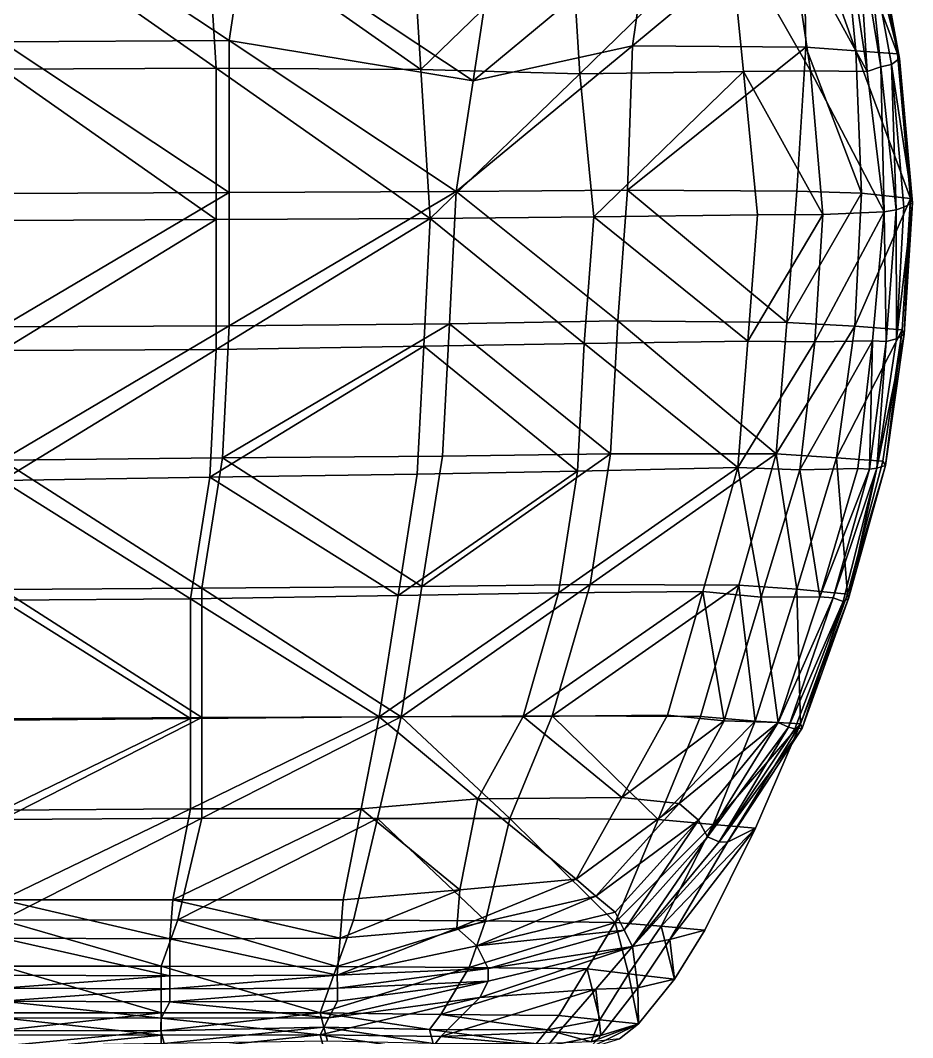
# Model space of a CAD drawing. Extents: x -114 to 115, y -117 to 399.
# Drawn here: x 2.4 to 113.9, y 146.7 to 273.8 of the extents above; entities that cross this region are included whole.
import ezdxf

# ---------------------------------------------------------------- set-up
doc = ezdxf.new("R2010")
doc.units = 0

msp = doc.modelspace()

# ---------------------------------------------------------------- linework, layer by layer
for points in [[(0.098947, 271.085205, -141.737045), (0.083521, 290.0448, -145.069214), (28.478542, 271.241211, -141.587097)], [(28.478542, 271.241211, -141.587097), (0.083521, 290.0448, -145.069214), (30.567219, 285.07785, -144.006714)], [(78.883461, 270.566315, -140.867294), (80.869148, 284.433624, -143.49144), (100.236557, 288.372314, -146.375427)], [(100.546265, 270.422729, -143.470825), (78.883461, 270.566315, -140.867294), (100.236557, 288.372314, -146.375427)], [(106.772797, 269.95575, -145.069016), (100.546265, 270.422729, -143.470825), (100.236557, 288.372314, -146.375427)], [(106.772797, 269.95575, -145.069016), (100.236557, 288.372314, -146.375427), (105.060013, 288.09491, -149.00885)], [(112.002457, 269.589294, -149.040131), (105.060013, 288.09491, -149.00885), (108.732986, 287.32135, -152.577698)], [(112.002457, 269.589294, -149.040131), (106.772797, 269.95575, -145.069016), (105.060013, 288.09491, -149.00885)], [(112.002457, 269.589294, -149.040131), (108.732986, 287.32135, -152.577698), (108.943733, 286.819733, -155.701828)], [(0.114373, 267.664398, -160.774506), (26.84864, 267.783173, -160.83342), (0.114374, 286.560059, -164.106323)], [(26.84864, 267.783173, -160.83342), (25.693054, 286.410309, -164.117172), (0.114374, 286.560059, -164.106323)], [(52.42709, 267.645782, -160.773865), (51.271523, 286.273254, -164.055786), (25.693054, 286.410309, -164.117172)], [(52.42709, 267.645782, -160.773865), (25.693054, 286.410309, -164.117172), (26.84864, 267.783173, -160.83342)], [(52.42709, 267.645782, -160.773865), (71.128624, 285.732758, -163.968552), (51.271523, 286.273254, -164.055786)], [(109.892746, 267.942413, -157.918198), (107.978409, 286.040161, -158.791992), (107.032051, 285.537079, -160.620514)], [(112.225891, 269.014587, -152.342361), (108.943733, 286.819733, -155.701828), (107.978409, 286.040161, -158.791992)], [(111.235832, 268.271301, -156.006668), (112.225891, 269.014587, -152.342361), (107.978409, 286.040161, -158.791992)], [(109.892746, 267.942413, -157.918198), (111.235832, 268.271301, -156.006668), (107.978409, 286.040161, -158.791992)], [(112.225891, 269.014587, -152.342361), (112.002457, 269.589294, -149.040131), (108.943733, 286.819733, -155.701828)], [(58.957077, 266.208313, -140.908264), (28.478542, 271.241211, -141.587097), (30.567219, 285.07785, -144.006714)], [(58.957077, 266.208313, -140.908264), (30.567219, 285.07785, -144.006714), (61.046959, 280.050049, -143.311035)], [(72.28727, 267.095734, -160.724274), (71.128624, 285.732758, -163.968552), (52.42709, 267.645782, -160.773865)], [(72.28727, 267.095734, -160.724274), (90.971741, 285.268921, -163.417297), (71.128624, 285.732758, -163.968552)], [(72.28727, 267.095734, -160.724274), (92.74102, 267.363251, -160.309021), (90.971741, 285.268921, -163.417297)], [(101.110405, 267.475922, -160.588882), (98.498734, 285.092621, -163.476791), (90.971741, 285.268921, -163.417297)], [(92.74102, 267.363251, -160.309021), (101.110405, 267.475922, -160.588882), (90.971741, 285.268921, -163.417297)], [(108.190193, 267.372009, -159.300034), (105.580833, 284.996033, -161.984985), (98.498734, 285.092621, -163.476791)], [(108.190193, 267.372009, -159.300034), (98.498734, 285.092621, -163.476791), (101.110405, 267.475922, -160.588882)], [(108.190193, 267.372009, -159.300034), (107.032051, 285.537079, -160.620514), (105.580833, 284.996033, -161.984985)], [(108.190193, 267.372009, -159.300034), (109.892746, 267.942413, -157.918198), (107.032051, 285.537079, -160.620514)], [(58.957077, 266.208313, -140.908264), (61.046959, 280.050049, -143.311035), (80.869148, 284.433624, -143.49144)], [(58.957077, 266.208313, -140.908264), (80.869148, 284.433624, -143.49144), (78.883461, 270.566315, -140.867294)], [(28.493315, 252.279022, -138.26416), (0.098947, 271.085205, -141.737045), (28.478542, 271.241211, -141.587097)], [(0.114372, 252.126465, -138.400085), (0.098947, 271.085205, -141.737045), (28.493315, 252.279022, -138.26416)], [(28.493315, 252.279022, -138.26416), (28.478542, 271.241211, -141.587097), (56.868629, 252.376923, -138.444214)], [(56.868629, 252.376923, -138.444214), (28.478542, 271.241211, -141.587097), (58.957077, 266.208313, -140.908264)], [(56.868629, 252.376923, -138.444214), (58.957077, 266.208313, -140.908264), (78.883461, 270.566315, -140.867294)], [(56.868629, 252.376923, -138.444214), (78.883461, 270.566315, -140.867294), (78.278236, 252.558945, -138.416641)], [(78.278236, 252.558945, -138.416641), (78.883461, 270.566315, -140.867294), (100.546265, 270.422729, -143.470825)], [(99.434319, 252.411774, -140.443359), (78.278236, 252.558945, -138.416641), (100.546265, 270.422729, -143.470825)], [(107.494087, 252.186584, -142.100281), (99.434319, 252.411774, -140.443359), (100.546265, 270.422729, -143.470825)], [(107.494087, 252.186584, -142.100281), (100.546265, 270.422729, -143.470825), (106.772797, 269.95575, -145.069016)], [(113.622887, 251.514542, -146.263977), (107.494087, 252.186584, -142.100281), (106.772797, 269.95575, -145.069016)], [(113.622887, 251.514542, -146.263977), (106.772797, 269.95575, -145.069016), (112.002457, 269.589294, -149.040131)], [(113.622887, 251.514542, -146.263977), (112.002457, 269.589294, -149.040131), (112.225891, 269.014587, -152.342361)], [(111.826942, 250.088638, -154.371872), (111.235832, 268.271301, -156.006668), (109.892746, 267.942413, -157.918198)], [(113.889511, 250.977661, -149.351776), (112.225891, 269.014587, -152.342361), (111.235832, 268.271301, -156.006668)], [(112.801384, 250.413193, -152.51001), (113.889511, 250.977661, -149.351776), (111.235832, 268.271301, -156.006668)], [(111.826942, 250.088638, -154.371872), (112.801384, 250.413193, -152.51001), (111.235832, 268.271301, -156.006668)], [(113.889511, 250.977661, -149.351776), (113.622887, 251.514542, -146.263977), (112.225891, 269.014587, -152.342361)], [(0.114372, 248.768738, -157.442688), (26.848604, 248.887436, -157.501816), (0.114373, 267.664398, -160.774506)], [(26.848604, 248.887436, -157.501816), (26.84864, 267.783173, -160.83342), (0.114373, 267.664398, -160.774506)], [(26.848604, 248.887436, -157.501816), (53.582626, 249.019196, -157.486877), (26.84864, 267.783173, -160.83342)], [(53.582626, 249.019196, -157.486877), (52.42709, 267.645782, -160.773865), (26.84864, 267.783173, -160.83342)], [(53.582626, 249.019196, -157.486877), (72.28727, 267.095734, -160.724274), (52.42709, 267.645782, -160.773865)], [(53.582626, 249.019196, -157.486877), (74.049904, 249.208481, -157.512161), (72.28727, 267.095734, -160.724274)], [(74.049904, 249.208481, -157.512161), (92.74102, 267.363251, -160.309021), (72.28727, 267.095734, -160.724274)], [(74.049904, 249.208481, -157.512161), (94.505318, 249.473755, -157.105652), (92.74102, 267.363251, -160.309021)], [(102.671921, 249.508102, -157.30722), (101.110405, 267.475922, -160.588882), (92.74102, 267.363251, -160.309021)], [(94.505318, 249.473755, -157.105652), (102.671921, 249.508102, -157.30722), (92.74102, 267.363251, -160.309021)], [(110.336891, 249.835678, -155.785278), (108.190193, 267.372009, -159.300034), (101.110405, 267.475922, -160.588882)], [(102.671921, 249.508102, -157.30722), (110.336891, 249.835678, -155.785278), (101.110405, 267.475922, -160.588882)], [(110.336891, 249.835678, -155.785278), (109.892746, 267.942413, -157.918198), (108.190193, 267.372009, -159.300034)], [(110.336891, 249.835678, -155.785278), (111.826942, 250.088638, -154.371872), (109.892746, 267.942413, -157.918198)], [(0.114371, 235.468063, -135.463699), (0.114372, 252.126465, -138.400085), (28.493315, 252.279022, -138.26416)], [(0.114371, 235.468063, -135.463699), (28.493315, 252.279022, -138.26416), (28.493704, 235.617813, -135.340073)], [(28.493704, 235.617813, -135.340073), (28.493315, 252.279022, -138.26416), (56.868629, 252.376923, -138.444214)], [(28.493704, 235.617813, -135.340073), (56.868629, 252.376923, -138.444214), (56.008644, 235.843307, -135.532288)], [(56.008644, 235.843307, -135.532288), (56.868629, 252.376923, -138.444214), (77.047501, 236.204758, -135.370911)], [(77.047501, 236.204758, -135.370911), (56.868629, 252.376923, -138.444214), (78.278236, 252.558945, -138.416641)], [(98.170143, 236.019409, -137.442978), (77.047501, 236.204758, -135.370911), (78.278236, 252.558945, -138.416641)], [(98.170143, 236.019409, -137.442978), (78.278236, 252.558945, -138.416641), (99.434319, 252.411774, -140.443359)], [(98.170143, 236.019409, -137.442978), (99.434319, 252.411774, -140.443359), (107.494087, 252.186584, -142.100281)], [(106.649315, 235.542358, -139.228333), (98.170143, 236.019409, -137.442978), (107.494087, 252.186584, -142.100281)], [(106.649315, 235.542358, -139.228333), (107.494087, 252.186584, -142.100281), (113.622887, 251.514542, -146.263977)], [(112.57634, 235.107727, -142.991684), (106.649315, 235.542358, -139.228333), (113.622887, 251.514542, -146.263977)], [(111.883965, 233.993866, -149.931992), (113.889511, 250.977661, -149.351776), (112.801384, 250.413193, -152.51001)], [(111.883965, 233.993866, -149.931992), (112.837418, 234.552765, -146.29805), (113.889511, 250.977661, -149.351776)], [(112.837418, 234.552765, -146.29805), (112.57634, 235.107727, -142.991684), (113.622887, 251.514542, -146.263977)], [(112.837418, 234.552765, -146.29805), (113.622887, 251.514542, -146.263977), (113.889511, 250.977661, -149.351776)], [(72.827713, 233.403305, -154.76358), (74.049904, 249.208481, -157.512161), (53.582626, 249.019196, -157.486877)], [(72.827713, 233.403305, -154.76358), (93.28241, 233.667709, -154.359009), (74.049904, 249.208481, -157.512161)], [(93.28241, 233.667709, -154.359009), (94.505318, 249.473755, -157.105652), (74.049904, 249.208481, -157.512161)], [(93.28241, 233.667709, -154.359009), (102.671921, 249.508102, -157.30722), (94.505318, 249.473755, -157.105652)], [(101.64566, 233.59639, -154.61702), (102.671921, 249.508102, -157.30722), (93.28241, 233.667709, -154.359009)], [(101.64566, 233.59639, -154.61702), (110.336891, 249.835678, -155.785278), (102.671921, 249.508102, -157.30722)], [(101.64566, 233.59639, -154.61702), (108.89119, 233.71344, -153.324707), (110.336891, 249.835678, -155.785278)], [(110.570122, 233.644775, -151.836411), (110.336891, 249.835678, -155.785278), (108.89119, 233.71344, -153.324707)], [(110.570122, 233.644775, -151.836411), (111.826942, 250.088638, -154.371872), (110.336891, 249.835678, -155.785278)], [(110.570122, 233.644775, -151.836411), (111.883965, 233.993866, -149.931992), (111.826942, 250.088638, -154.371872)], [(111.883965, 233.993866, -149.931992), (112.801384, 250.413193, -152.51001), (111.826942, 250.088638, -154.371872)], [(0.114372, 232.527954, -154.57901), (26.848604, 248.887436, -157.501816), (0.114372, 248.768738, -157.442688)], [(0.114372, 232.527954, -154.57901), (26.848635, 232.646576, -154.638321), (26.848604, 248.887436, -157.501816)], [(26.848635, 232.646576, -154.638321), (53.582626, 249.019196, -157.486877), (26.848604, 248.887436, -157.501816)], [(26.848635, 232.646576, -154.638321), (52.787697, 233.046585, -154.67305), (53.582626, 249.019196, -157.486877)], [(52.787697, 233.046585, -154.67305), (72.827713, 233.403305, -154.76358), (53.582626, 249.019196, -157.486877)], [(0.11437, 218.809967, -132.525513), (28.493704, 235.617813, -135.340073), (27.633495, 219.088104, -132.410202)], [(0.11437, 218.809967, -132.525513), (0.114371, 235.468063, -135.463699), (28.493704, 235.617813, -135.340073)], [(27.633495, 219.088104, -132.410202), (56.008644, 235.843307, -135.532288), (55.148804, 219.310852, -132.61377)], [(27.633495, 219.088104, -132.410202), (28.493704, 235.617813, -135.340073), (56.008644, 235.843307, -135.532288)], [(55.148804, 219.310852, -132.61377), (56.008644, 235.843307, -135.532288), (76.140099, 219.596222, -132.570389)], [(76.140099, 219.596222, -132.570389), (56.008644, 235.843307, -135.532288), (77.047501, 236.204758, -135.370911)], [(96.854584, 219.596161, -134.657043), (76.140099, 219.596222, -132.570389), (77.047501, 236.204758, -135.370911)], [(96.854584, 219.596161, -134.657043), (77.047501, 236.204758, -135.370911), (98.170143, 236.019409, -137.442978)], [(96.854584, 219.596161, -134.657043), (98.170143, 236.019409, -137.442978), (106.649315, 235.542358, -139.228333)], [(104.354317, 219.100647, -136.4189), (96.854584, 219.596161, -134.657043), (106.649315, 235.542358, -139.228333)], [(104.354317, 219.100647, -136.4189), (106.649315, 235.542358, -139.228333), (112.57634, 235.107727, -142.991684)], [(110.183235, 218.698929, -140.477722), (104.354317, 219.100647, -136.4189), (112.57634, 235.107727, -142.991684)], [(109.426704, 217.824234, -146.763733), (112.837418, 234.552765, -146.29805), (111.883965, 233.993866, -149.931992)], [(109.426704, 217.824234, -146.763733), (110.47953, 218.135574, -143.55191), (112.837418, 234.552765, -146.29805)], [(109.426704, 217.824234, -146.763733), (111.883965, 233.993866, -149.931992), (110.570122, 233.644775, -151.836411)], [(110.47953, 218.135574, -143.55191), (110.183235, 218.698929, -140.477722), (112.57634, 235.107727, -142.991684)], [(110.47953, 218.135574, -143.55191), (112.57634, 235.107727, -142.991684), (112.837418, 234.552765, -146.29805)], [(0.114372, 216.28717, -151.715332), (26.848635, 232.646576, -154.638321), (0.114372, 232.527954, -154.57901)], [(0.114372, 216.28717, -151.715332), (26.053659, 216.674606, -151.821014), (26.848635, 232.646576, -154.638321)], [(26.053659, 216.674606, -151.821014), (51.992737, 217.07486, -151.854248), (52.787697, 233.046585, -154.67305)], [(26.053659, 216.674606, -151.821014), (52.787697, 233.046585, -154.67305), (26.848635, 232.646576, -154.638321)], [(51.992737, 217.07486, -151.854248), (72.030579, 217.434052, -151.916931), (52.787697, 233.046585, -154.67305)], [(72.030579, 217.434052, -151.916931), (72.827713, 233.403305, -154.76358), (52.787697, 233.046585, -154.67305)], [(72.030579, 217.434052, -151.916931), (92.055519, 217.875854, -151.534058), (72.827713, 233.403305, -154.76358)], [(92.055519, 217.875854, -151.534058), (93.28241, 233.667709, -154.359009), (72.827713, 233.403305, -154.76358)], [(92.055519, 217.875854, -151.534058), (101.64566, 233.59639, -154.61702), (93.28241, 233.667709, -154.359009)], [(99.771011, 217.601563, -151.615005), (101.64566, 233.59639, -154.61702), (92.055519, 217.875854, -151.534058)], [(99.771011, 217.601563, -151.615005), (107.027168, 217.760178, -150.129517), (108.89119, 233.71344, -153.324707)], [(99.771011, 217.601563, -151.615005), (108.89119, 233.71344, -153.324707), (101.64566, 233.59639, -154.61702)], [(108.4804, 217.701874, -148.660583), (108.89119, 233.71344, -153.324707), (107.027168, 217.760178, -150.129517)], [(108.4804, 217.701874, -148.660583), (110.570122, 233.644775, -151.836411), (108.89119, 233.71344, -153.324707)], [(108.4804, 217.701874, -148.660583), (109.426704, 217.824234, -146.763733), (110.570122, 233.644775, -151.836411)], [(0.114369, 202.652603, -129.676514), (0.11437, 218.809967, -132.525513), (25.054882, 202.811646, -129.506821)], [(25.054882, 202.811646, -129.506821), (0.11437, 218.809967, -132.525513), (27.633495, 219.088104, -132.410202)], [(25.054882, 202.811646, -129.506821), (27.633495, 219.088104, -132.410202), (52.569523, 203.031265, -129.725235)], [(52.569523, 203.031265, -129.725235), (27.633495, 219.088104, -132.410202), (55.148804, 219.310852, -132.61377)], [(52.569523, 203.031265, -129.725235), (55.148804, 219.310852, -132.61377), (76.140099, 219.596222, -132.570389)], [(52.569523, 203.031265, -129.725235), (76.140099, 219.596222, -132.570389), (73.591751, 203.27449, -129.738602)], [(73.591751, 203.27449, -129.738602), (76.140099, 219.596222, -132.570389), (96.854584, 219.596161, -134.657043)], [(92.160789, 203.204468, -131.616821), (73.591751, 203.27449, -129.738602), (96.854584, 219.596161, -134.657043)], [(99.398842, 202.685043, -133.496719), (92.160789, 203.204468, -131.616821), (96.854584, 219.596161, -134.657043)], [(99.398842, 202.685043, -133.496719), (96.854584, 219.596161, -134.657043), (104.354317, 219.100647, -136.4189)], [(105.756065, 202.075363, -137.45517), (99.398842, 202.685043, -133.496719), (104.354317, 219.100647, -136.4189)], [(105.756065, 202.075363, -137.45517), (104.354317, 219.100647, -136.4189), (110.183235, 218.698929, -140.477722)], [(105.756065, 202.075363, -137.45517), (110.183235, 218.698929, -140.477722), (110.47953, 218.135574, -143.55191)], [(49.608131, 201.894775, -149.214401), (72.030579, 217.434052, -151.916931), (51.992737, 217.07486, -151.854248)], [(49.608131, 201.894775, -149.214401), (69.647514, 202.253372, -149.270828), (72.030579, 217.434052, -151.916931)], [(69.647514, 202.253372, -149.270828), (87.654068, 202.398422, -148.866089), (92.055519, 217.875854, -151.534058)], [(69.647514, 202.253372, -149.270828), (92.055519, 217.875854, -151.534058), (72.030579, 217.434052, -151.916931)], [(94.958313, 201.690659, -148.96637), (92.055519, 217.875854, -151.534058), (87.654068, 202.398422, -148.866089)], [(94.958313, 201.690659, -148.96637), (99.771011, 217.601563, -151.615005), (92.055519, 217.875854, -151.534058)], [(94.958313, 201.690659, -148.96637), (102.294197, 201.730347, -147.775162), (99.771011, 217.601563, -151.615005)], [(102.294197, 201.730347, -147.775162), (107.027168, 217.760178, -150.129517), (99.771011, 217.601563, -151.615005)], [(102.294197, 201.730347, -147.775162), (108.4804, 217.701874, -148.660583), (107.027168, 217.760178, -150.129517)], [(103.963104, 201.598297, -146.292343), (108.4804, 217.701874, -148.660583), (102.294197, 201.730347, -147.775162)], [(105.224655, 201.145691, -144.227188), (109.426704, 217.824234, -146.763733), (103.963104, 201.598297, -146.292343)], [(103.963104, 201.598297, -146.292343), (109.426704, 217.824234, -146.763733), (108.4804, 217.701874, -148.660583)], [(105.224655, 201.145691, -144.227188), (105.877533, 201.512329, -140.572281), (109.426704, 217.824234, -146.763733)], [(105.877533, 201.512329, -140.572281), (105.756065, 202.075363, -137.45517), (110.47953, 218.135574, -143.55191)], [(105.877533, 201.512329, -140.572281), (110.47953, 218.135574, -143.55191), (109.426704, 217.824234, -146.763733)], [(0.114371, 201.303757, -149.111664), (23.668814, 201.494812, -149.177811), (0.114372, 216.28717, -151.715332)], [(23.668814, 201.494812, -149.177811), (26.053659, 216.674606, -151.821014), (0.114372, 216.28717, -151.715332)], [(23.668814, 201.494812, -149.177811), (49.608131, 201.894775, -149.214401), (26.053659, 216.674606, -151.821014)], [(49.608131, 201.894775, -149.214401), (51.992737, 217.07486, -151.854248), (26.053659, 216.674606, -151.821014)], [(0.114368, 186.495239, -126.827515), (0.114369, 202.652603, -129.676514), (25.054041, 186.647964, -126.686722)], [(25.054041, 186.647964, -126.686722), (0.114369, 202.652603, -129.676514), (25.054882, 202.811646, -129.506821)], [(25.054041, 186.647964, -126.686722), (25.054882, 202.811646, -129.506821), (49.989323, 186.745697, -126.871704)], [(49.989323, 186.745697, -126.871704), (25.054882, 202.811646, -129.506821), (52.569523, 203.031265, -129.725235)], [(47.223076, 186.727661, -146.503174), (65.240997, 186.793365, -146.503326), (69.647514, 202.253372, -149.270828)], [(47.223076, 186.727661, -146.503174), (69.647514, 202.253372, -149.270828), (49.608131, 201.894775, -149.214401)], [(49.989323, 186.745697, -126.871704), (52.569523, 203.031265, -129.725235), (73.591751, 203.27449, -129.738602)], [(49.989323, 186.745697, -126.871704), (73.591751, 203.27449, -129.738602), (68.831139, 186.860779, -126.864998)], [(65.240997, 186.793365, -146.503326), (83.246155, 186.944016, -146.079956), (87.654068, 202.398422, -148.866089)], [(65.240997, 186.793365, -146.503326), (87.654068, 202.398422, -148.866089), (69.647514, 202.253372, -149.270828)], [(68.831139, 186.860779, -126.864998), (73.591751, 203.27449, -129.738602), (92.160789, 203.204468, -131.616821)], [(87.395538, 186.780533, -128.870789), (68.831139, 186.860779, -126.864998), (92.160789, 203.204468, -131.616821)], [(90.323936, 186.252396, -145.910461), (87.654068, 202.398422, -148.866089), (83.246155, 186.944016, -146.079956)], [(94.228539, 186.184631, -130.846268), (87.395538, 186.780533, -128.870789), (92.160789, 203.204468, -131.616821)], [(90.323936, 186.252396, -145.910461), (94.958313, 201.690659, -148.96637), (87.654068, 202.398422, -148.866089)], [(94.228539, 186.184631, -130.846268), (92.160789, 203.204468, -131.616821), (99.398842, 202.685043, -133.496719)], [(99.864281, 185.883301, -134.691406), (94.228539, 186.184631, -130.846268), (99.398842, 202.685043, -133.496719)], [(99.864281, 185.883301, -134.691406), (99.398842, 202.685043, -133.496719), (105.756065, 202.075363, -137.45517)], [(0.11437, 186.333832, -146.433716), (23.668812, 186.524826, -146.500198), (0.114371, 201.303757, -149.111664)], [(23.668812, 186.524826, -146.500198), (23.668814, 201.494812, -149.177811), (0.114371, 201.303757, -149.111664)], [(23.668812, 186.524826, -146.500198), (47.223076, 186.727661, -146.503174), (23.668814, 201.494812, -149.177811)], [(47.223076, 186.727661, -146.503174), (49.608131, 201.894775, -149.214401), (23.668814, 201.494812, -149.177811)], [(97.09803, 186.0177, -144.532471), (94.958313, 201.690659, -148.96637), (90.323936, 186.252396, -145.910461)], [(97.09803, 186.0177, -144.532471), (102.294197, 201.730347, -147.775162), (94.958313, 201.690659, -148.96637)], [(97.09803, 186.0177, -144.532471), (103.963104, 201.598297, -146.292343), (102.294197, 201.730347, -147.775162)], [(98.371895, 185.463608, -142.994034), (103.963104, 201.598297, -146.292343), (97.09803, 186.0177, -144.532471)], [(98.371895, 185.463608, -142.994034), (105.224655, 201.145691, -144.227188), (103.963104, 201.598297, -146.292343)], [(99.172722, 185.235275, -141.017395), (105.224655, 201.145691, -144.227188), (98.371895, 185.463608, -142.994034)], [(99.172722, 185.235275, -141.017395), (100.09185, 185.315384, -137.799652), (105.224655, 201.145691, -144.227188)], [(99.864281, 185.883301, -134.691406), (105.756065, 202.075363, -137.45517), (105.877533, 201.512329, -140.572281)], [(100.09185, 185.315384, -137.799652), (99.864281, 185.883301, -134.691406), (105.877533, 201.512329, -140.572281)], [(100.09185, 185.315384, -137.799652), (105.877533, 201.512329, -140.572281), (105.224655, 201.145691, -144.227188)], [(63.560699, 174.050446, -124.397606), (49.989323, 186.745697, -126.871704), (68.831139, 186.860779, -126.864998)], [(82.097847, 173.929398, -126.45887), (63.560699, 174.050446, -124.397606), (68.831139, 186.860779, -126.864998)], [(77.563255, 176.656464, -144.370392), (83.246155, 186.944016, -146.079956), (65.240997, 186.793365, -146.503326)], [(82.097847, 173.929398, -126.45887), (68.831139, 186.860779, -126.864998), (87.395538, 186.780533, -128.870789)], [(77.563255, 176.656464, -144.370392), (90.323936, 186.252396, -145.910461), (83.246155, 186.944016, -146.079956)], [(0.112284, 173.917709, -124.609741), (0.114368, 186.495239, -126.827515), (25.054041, 186.647964, -126.686722)], [(0.112284, 173.917709, -124.609741), (25.054041, 186.647964, -126.686722), (25.052256, 174.065964, -124.491524)], [(0.114369, 175.065109, -144.415771), (23.668812, 186.524826, -146.500198), (0.11437, 186.333832, -146.433716)], [(0.114369, 175.065109, -144.415771), (23.670834, 175.251404, -144.484467), (23.668812, 186.524826, -146.500198)], [(23.670834, 175.251404, -144.484467), (47.223076, 186.727661, -146.503174), (23.668812, 186.524826, -146.500198)], [(23.670834, 175.251404, -144.484467), (44.980766, 175.260773, -144.454956), (47.223076, 186.727661, -146.503174)], [(47.00425, 174.04335, -124.629433), (25.052256, 174.065964, -124.491524), (49.989323, 186.745697, -126.871704)], [(25.052256, 174.065964, -124.491524), (25.054041, 186.647964, -126.686722), (49.989323, 186.745697, -126.871704)], [(44.980766, 175.260773, -144.454956), (59.547848, 176.50473, -144.764008), (47.223076, 186.727661, -146.503174)], [(47.00425, 174.04335, -124.629433), (49.989323, 186.745697, -126.871704), (63.560699, 174.050446, -124.397606)], [(59.547848, 176.50473, -144.764008), (65.240997, 186.793365, -146.503326), (47.223076, 186.727661, -146.503174)], [(59.547848, 176.50473, -144.764008), (77.563255, 176.656464, -144.370392), (65.240997, 186.793365, -146.503326)], [(84.718048, 175.916824, -144.175781), (90.323936, 186.252396, -145.910461), (77.563255, 176.656464, -144.370392)], [(82.097847, 173.929398, -126.45887), (87.395538, 186.780533, -128.870789), (94.228539, 186.184631, -130.846268)], [(88.97551, 173.277145, -128.636902), (82.097847, 173.929398, -126.45887), (94.228539, 186.184631, -130.846268)], [(84.718048, 175.916824, -144.175781), (97.09803, 186.0177, -144.532471), (90.323936, 186.252396, -145.910461)], [(87.150383, 173.829498, -143.179199), (97.09803, 186.0177, -144.532471), (84.718048, 175.916824, -144.175781)], [(88.262383, 171.727829, -141.082489), (97.09803, 186.0177, -144.532471), (87.150383, 173.829498, -143.179199)], [(88.262383, 171.727829, -141.082489), (98.371895, 185.463608, -142.994034), (97.09803, 186.0177, -144.532471)], [(88.97551, 173.277145, -128.636902), (94.228539, 186.184631, -130.846268), (99.864281, 185.883301, -134.691406)], [(94.269897, 172.826248, -132.293991), (88.97551, 173.277145, -128.636902), (99.864281, 185.883301, -134.691406)], [(90.733315, 171.092804, -135.261734), (99.864281, 185.883301, -134.691406), (100.09185, 185.315384, -137.799652)], [(90.733315, 171.092804, -135.261734), (94.269897, 172.826248, -132.293991), (99.864281, 185.883301, -134.691406)], [(89.696556, 171.114151, -139.208298), (98.371895, 185.463608, -142.994034), (88.262383, 171.727829, -141.082489)], [(89.696556, 171.114151, -139.208298), (99.172722, 185.235275, -141.017395), (98.371895, 185.463608, -142.994034)], [(89.696556, 171.114151, -139.208298), (100.09185, 185.315384, -137.799652), (99.172722, 185.235275, -141.017395)], [(90.733315, 171.092804, -135.261734), (100.09185, 185.315384, -137.799652), (89.696556, 171.114151, -139.208298)], [(57.300999, 165.123703, -142.324142), (59.547848, 176.50473, -144.764008), (44.980766, 175.260773, -144.454956)], [(57.300999, 165.123703, -142.324142), (71.857651, 166.454041, -142.313232), (59.547848, 176.50473, -144.764008)], [(71.857651, 166.454041, -142.313232), (77.563255, 176.656464, -144.370392), (59.547848, 176.50473, -144.764008)], [(71.857651, 166.454041, -142.313232), (84.718048, 175.916824, -144.175781), (77.563255, 176.656464, -144.370392)], [(74.300781, 164.322403, -141.515549), (84.718048, 175.916824, -144.175781), (71.857651, 166.454041, -142.313232)], [(74.300781, 164.322403, -141.515549), (87.150383, 173.829498, -143.179199), (84.718048, 175.916824, -144.175781)], [(0.114368, 163.881866, -142.013489), (23.670834, 175.251404, -144.484467), (0.114369, 175.065109, -144.415771)], [(21.424395, 163.873657, -142.045151), (23.670834, 175.251404, -144.484467), (0.114368, 163.881866, -142.013489)], [(21.424395, 163.873657, -142.045151), (42.734219, 163.881866, -142.013489), (44.980766, 175.260773, -144.454956)], [(21.424395, 163.873657, -142.045151), (44.980766, 175.260773, -144.454956), (23.670834, 175.251404, -144.484467)], [(42.734219, 163.881866, -142.013489), (57.300999, 165.123703, -142.324142), (44.980766, 175.260773, -144.454956)], [(0.110199, 161.340179, -122.391968), (25.052256, 174.065964, -124.491524), (22.06707, 161.36734, -122.229675)], [(0.110199, 161.340179, -122.391968), (0.112284, 173.917709, -124.609741), (25.052256, 174.065964, -124.491524)], [(22.06707, 161.36734, -122.229675), (25.052256, 174.065964, -124.491524), (47.00425, 174.04335, -124.629433)], [(44.019005, 161.340195, -122.391968), (22.06707, 161.36734, -122.229675), (47.00425, 174.04335, -124.629433)], [(60.513878, 161.247406, -122.407379), (44.019005, 161.340195, -122.391968), (47.00425, 174.04335, -124.629433)], [(60.513878, 161.247406, -122.407379), (47.00425, 174.04335, -124.629433), (63.560699, 174.050446, -124.397606)], [(76.722321, 161.061981, -124.335876), (60.513878, 161.247406, -122.407379), (63.560699, 174.050446, -124.397606)], [(76.722321, 161.061981, -124.335876), (63.560699, 174.050446, -124.397606), (82.097847, 173.929398, -126.45887)], [(76.70079, 162.335724, -140.356689), (87.150383, 173.829498, -143.179199), (74.300781, 164.322403, -141.515549)], [(77.842445, 160.096588, -138.576477), (87.150383, 173.829498, -143.179199), (76.70079, 162.335724, -140.356689)], [(76.722321, 161.061981, -124.335876), (82.097847, 173.929398, -126.45887), (88.97551, 173.277145, -128.636902)], [(82.447617, 160.589355, -126.927681), (76.722321, 161.061981, -124.335876), (88.97551, 173.277145, -128.636902)], [(77.842445, 160.096588, -138.576477), (88.262383, 171.727829, -141.082489), (87.150383, 173.829498, -143.179199)], [(82.447617, 160.589355, -126.927681), (88.97551, 173.277145, -128.636902), (94.269897, 172.826248, -132.293991)], [(78.89798, 158.028137, -136.526367), (88.262383, 171.727829, -141.082489), (77.842445, 160.096588, -138.576477)], [(78.89798, 158.028137, -136.526367), (89.696556, 171.114151, -139.208298), (88.262383, 171.727829, -141.082489)], [(87.927811, 160.102142, -130.145508), (82.447617, 160.589355, -126.927681), (94.269897, 172.826248, -132.293991)], [(83.543457, 158.928986, -133.519989), (87.927811, 160.102142, -130.145508), (94.269897, 172.826248, -132.293991)], [(83.543457, 158.928986, -133.519989), (94.269897, 172.826248, -132.293991), (90.733315, 171.092804, -135.261734)], [(78.89798, 158.028137, -136.526367), (90.733315, 171.092804, -135.261734), (89.696556, 171.114151, -139.208298)], [(78.89798, 158.028137, -136.526367), (83.543457, 158.928986, -133.519989), (90.733315, 171.092804, -135.261734)], [(56.93631, 160.326996, -140.96936), (74.300781, 164.322403, -141.515549), (71.857651, 166.454041, -142.313232)], [(56.93631, 160.326996, -140.96936), (71.857651, 166.454041, -142.313232), (57.300999, 165.123703, -142.324142)], [(42.368004, 159.07605, -140.7202), (57.300999, 165.123703, -142.324142), (42.734219, 163.881866, -142.013489)], [(42.368004, 159.07605, -140.7202), (56.93631, 160.326996, -140.96936), (57.300999, 165.123703, -142.324142)], [(59.41135, 158.108963, -140.192993), (74.300781, 164.322403, -141.515549), (56.93631, 160.326996, -140.96936)], [(59.41135, 158.108963, -140.192993), (76.70079, 162.335724, -140.356689), (74.300781, 164.322403, -141.515549)], [(21.052124, 158.985214, -140.889252), (21.424395, 163.873657, -142.045151), (0.114368, 163.881866, -142.013489)], [(21.052124, 158.985214, -140.889252), (0.114368, 163.881866, -142.013489), (0.114368, 159.089233, -140.69368)], [(21.052124, 158.985214, -140.889252), (42.368004, 159.07605, -140.7202), (21.424395, 163.873657, -142.045151)], [(42.368004, 159.07605, -140.7202), (42.734219, 163.881866, -142.013489), (21.424395, 163.873657, -142.045151)], [(59.41135, 158.108963, -140.192993), (77.842445, 160.096588, -138.576477), (76.70079, 162.335724, -140.356689)], [(0.103971, 155.569, -121.113808), (0.110199, 161.340179, -122.391968), (19.989916, 155.574005, -121.120041)], [(19.989916, 155.574005, -121.120041), (0.110199, 161.340179, -122.391968), (22.06707, 161.36734, -122.229675)], [(41.946484, 155.558929, -121.277069), (19.989916, 155.574005, -121.120041), (22.06707, 161.36734, -122.229675)], [(41.946484, 155.558929, -121.277069), (22.06707, 161.36734, -122.229675), (44.019005, 161.340195, -122.391968)], [(41.946484, 155.558929, -121.277069), (44.019005, 161.340195, -122.391968), (60.513878, 161.247406, -122.407379)], [(58.452534, 155.43573, -121.362144), (41.946484, 155.558929, -121.277069), (60.513878, 161.247406, -122.407379)], [(41.986771, 154.441742, -138.964783), (59.41135, 158.108963, -140.192993), (56.93631, 160.326996, -140.96936)], [(41.986771, 154.441742, -138.964783), (56.93631, 160.326996, -140.96936), (42.368004, 159.07605, -140.7202)], [(58.452534, 155.43573, -121.362144), (60.513878, 161.247406, -122.407379), (76.722321, 161.061981, -124.335876)], [(73.232445, 155.236069, -123.225067), (58.452534, 155.43573, -121.362144), (76.722321, 161.061981, -124.335876)], [(78.396782, 154.645401, -125.639633), (73.232445, 155.236069, -123.225067), (76.722321, 161.061981, -124.335876)], [(78.396782, 154.645401, -125.639633), (76.722321, 161.061981, -124.335876), (82.447617, 160.589355, -126.927681)], [(84.148918, 153.955124, -129.143341), (78.396782, 154.645401, -125.639633), (82.447617, 160.589355, -126.927681)], [(84.148918, 153.955124, -129.143341), (82.447617, 160.589355, -126.927681), (87.927811, 160.102142, -130.145508)], [(21.053959, 154.358887, -139.133926), (0.114368, 159.089233, -140.69368), (0.114368, 154.441742, -138.964783)], [(21.053959, 154.358887, -139.133926), (21.052124, 158.985214, -140.889252), (0.114368, 159.089233, -140.69368)], [(41.986771, 154.441742, -138.964783), (42.368004, 159.07605, -140.7202), (21.052124, 158.985214, -140.889252)], [(21.053959, 154.358887, -139.133926), (41.986771, 154.441742, -138.964783), (21.052124, 158.985214, -140.889252)], [(60.850777, 155.277313, -139.163025), (77.842445, 160.096588, -138.576477), (59.41135, 158.108963, -140.192993)], [(60.850777, 155.277313, -139.163025), (78.89798, 158.028137, -136.526367), (77.842445, 160.096588, -138.576477)], [(79.565002, 152.887756, -132.61438), (83.543457, 158.928986, -133.519989), (78.89798, 158.028137, -136.526367)], [(79.565002, 152.887756, -132.61438), (84.148918, 153.955124, -129.143341), (83.543457, 158.928986, -133.519989)], [(84.148918, 153.955124, -129.143341), (87.927811, 160.102142, -130.145508), (83.543457, 158.928986, -133.519989)], [(41.986771, 154.441742, -138.964783), (60.850777, 155.277313, -139.163025), (59.41135, 158.108963, -140.192993)], [(59.787766, 151.682632, -137.376053), (74.294083, 152.702789, -135.186783), (78.89798, 158.028137, -136.526367)], [(59.787766, 151.682632, -137.376053), (78.89798, 158.028137, -136.526367), (60.858517, 153.722, -138.052261)], [(60.858517, 153.722, -138.052261), (78.89798, 158.028137, -136.526367), (60.850777, 155.277313, -139.163025)], [(74.294083, 152.702789, -135.186783), (79.565002, 152.887756, -132.61438), (78.89798, 158.028137, -136.526367)], [(0.097694, 149.753128, -120.348877), (0.103971, 155.569, -121.113808), (19.984299, 149.767899, -120.204453)], [(19.984299, 149.767899, -120.204453), (0.103971, 155.569, -121.113808), (19.989916, 155.574005, -121.120041)], [(39.866661, 149.753128, -120.348877), (19.984299, 149.767899, -120.204453), (19.989916, 155.574005, -121.120041)], [(39.866661, 149.753128, -120.348877), (19.989916, 155.574005, -121.120041), (41.946484, 155.558929, -121.277069)], [(39.866661, 149.753128, -120.348877), (41.946484, 155.558929, -121.277069), (58.452534, 155.43573, -121.362144)], [(54.930687, 149.561523, -120.366196), (39.866661, 149.753128, -120.348877), (58.452534, 155.43573, -121.362144)], [(42.001465, 152.83754, -137.973587), (60.850777, 155.277313, -139.163025), (41.986771, 154.441742, -138.964783)], [(42.001465, 152.83754, -137.973587), (60.858517, 153.722, -138.052261), (60.850777, 155.277313, -139.163025)], [(54.930687, 149.561523, -120.366196), (58.452534, 155.43573, -121.362144), (73.232445, 155.236069, -123.225067)], [(69.69339, 149.412308, -122.281738), (54.930687, 149.561523, -120.366196), (73.232445, 155.236069, -123.225067)], [(74.804115, 148.879181, -124.857788), (69.69339, 149.412308, -122.281738), (73.232445, 155.236069, -123.225067)], [(74.804115, 148.879181, -124.857788), (73.232445, 155.236069, -123.225067), (78.396782, 154.645401, -125.639633)], [(0.112285, 152.83374, -137.981415), (21.053959, 154.358887, -139.133926), (0.114368, 154.441742, -138.964783)], [(21.052116, 152.753815, -138.138092), (21.053959, 154.358887, -139.133926), (0.112285, 152.83374, -137.981415)], [(21.052116, 152.753815, -138.138092), (41.986771, 154.441742, -138.964783), (21.053959, 154.358887, -139.133926)], [(21.052116, 152.753815, -138.138092), (42.001465, 152.83754, -137.973587), (41.986771, 154.441742, -138.964783)], [(79.635635, 148.389862, -128.080322), (74.804115, 148.879181, -124.857788), (78.396782, 154.645401, -125.639633)], [(79.635635, 148.389862, -128.080322), (78.396782, 154.645401, -125.639633), (84.148918, 153.955124, -129.143341)], [(79.635635, 148.389862, -128.080322), (84.148918, 153.955124, -129.143341), (79.565002, 152.887756, -132.61438)], [(0.110199, 151.219315, -137.012451), (21.052116, 152.753815, -138.138092), (0.112285, 152.83374, -137.981415)], [(21.069416, 151.124771, -137.224106), (21.052116, 152.753815, -138.138092), (0.110199, 151.219315, -137.012451)], [(21.069416, 151.124771, -137.224106), (42.001465, 152.83754, -137.973587), (21.052116, 152.753815, -138.138092)], [(21.069416, 151.124771, -137.224106), (42.018372, 151.219299, -137.012451), (42.001465, 152.83754, -137.973587)], [(40.938187, 149.145706, -136.354416), (60.858517, 153.722, -138.052261), (42.018372, 151.219299, -137.012451)], [(40.938187, 149.145706, -136.354416), (59.787766, 151.682632, -137.376053), (60.858517, 153.722, -138.052261)], [(42.018372, 151.219299, -137.012451), (60.858517, 153.722, -138.052261), (42.001465, 152.83754, -137.973587)], [(54.922718, 146.809982, -135.680161), (69.69339, 147.367432, -133.878906), (74.294083, 152.702789, -135.186783)], [(54.922718, 146.809982, -135.680161), (74.294083, 152.702789, -135.186783), (59.787766, 151.682632, -137.376053)], [(74.936974, 146.927841, -130.516663), (74.294083, 152.702789, -135.186783), (69.69339, 147.367432, -133.878906)], [(74.936974, 146.927841, -130.516663), (79.565002, 152.887756, -132.61438), (74.294083, 152.702789, -135.186783)], [(74.936974, 146.927841, -130.516663), (79.635635, 148.389862, -128.080322), (79.565002, 152.887756, -132.61438)], [(54.922718, 146.809982, -135.680161), (59.787766, 151.682632, -137.376053), (39.866669, 147.026611, -135.811768)], [(39.866669, 147.026611, -135.811768), (59.787766, 151.682632, -137.376053), (40.938187, 149.145706, -136.354416)], [(19.991249, 149.104645, -136.500061), (0.110199, 151.219315, -137.012451), (0.103945, 149.125061, -136.407242)], [(19.991249, 149.104645, -136.500061), (21.069416, 151.124771, -137.224106), (0.110199, 151.219315, -137.012451)], [(19.991249, 149.104645, -136.500061), (40.938187, 149.145706, -136.354416), (21.069416, 151.124771, -137.224106)], [(40.938187, 149.145706, -136.354416), (42.018372, 151.219299, -137.012451), (21.069416, 151.124771, -137.224106)], [(0.040036, 147.53215, -120.364708), (0.097694, 149.753128, -120.348877), (19.984299, 149.767899, -120.204453)], [(19.930237, 147.507416, -120.218994), (0.040036, 147.53215, -120.364708), (19.984299, 149.767899, -120.204453)], [(19.984459, 146.98233, -135.955582), (0.103945, 149.125061, -136.407242), (0.097694, 147.026611, -135.811768)], [(19.984459, 146.98233, -135.955582), (19.991249, 149.104645, -136.500061), (0.103945, 149.125061, -136.407242)], [(19.930237, 147.507416, -120.218994), (19.984299, 149.767899, -120.204453), (39.866661, 149.753128, -120.348877)], [(19.930237, 147.507416, -120.218994), (39.866661, 149.753128, -120.348877), (40.320728, 147.978424, -120.099396)], [(19.984459, 146.98233, -135.955582), (39.866669, 147.026611, -135.811768), (19.991249, 149.104645, -136.500061)], [(39.866669, 147.026611, -135.811768), (40.938187, 149.145706, -136.354416), (19.991249, 149.104645, -136.500061)], [(53.52618, 147.680511, -119.970215), (39.866661, 149.753128, -120.348877), (54.930687, 149.561523, -120.366196)], [(53.52618, 147.680511, -119.970215), (40.320728, 147.978424, -120.099396), (39.866661, 149.753128, -120.348877)], [(68.274048, 147.63942, -121.978493), (53.52618, 147.680511, -119.970215), (54.930687, 149.561523, -120.366196)], [(68.274048, 147.63942, -121.978493), (54.930687, 149.561523, -120.366196), (69.69339, 149.412308, -122.281738)], [(68.274048, 147.63942, -121.978493), (69.69339, 149.412308, -122.281738), (74.804115, 148.879181, -124.857788)], [(73.703163, 146.112457, -125.166725), (68.274048, 147.63942, -121.978493), (74.804115, 148.879181, -124.857788)], [(73.703163, 146.112457, -125.166725), (74.804115, 148.879181, -124.857788), (79.635635, 148.389862, -128.080322)], [(-0.022129, 145.585983, -121.09082), (0.040036, 147.53215, -120.364708), (19.930237, 147.507416, -120.218994)], [(-0.022129, 145.585983, -121.09082), (19.930237, 147.507416, -120.218994), (20.37569, 145.937332, -120.271568)], [(20.37569, 145.937332, -120.271568), (19.930237, 147.507416, -120.218994), (40.320728, 147.978424, -120.099396)], [(20.37569, 145.937332, -120.271568), (40.320728, 147.978424, -120.099396), (40.774384, 146.199875, -119.91272)], [(53.966591, 145.905304, -119.88726), (40.774384, 146.199875, -119.91272), (40.320728, 147.978424, -120.099396)], [(53.966591, 145.905304, -119.88726), (40.320728, 147.978424, -120.099396), (53.52618, 147.680511, -119.970215)], [(66.829849, 145.875336, -121.753296), (53.52618, 147.680511, -119.970215), (68.274048, 147.63942, -121.978493)], [(66.829849, 145.875336, -121.753296), (53.966591, 145.905304, -119.88726), (53.52618, 147.680511, -119.970215)], [(66.829849, 145.875336, -121.753296), (68.274048, 147.63942, -121.978493), (73.703163, 146.112457, -125.166725)], [(73.564056, 145.387512, -130.199066), (79.635635, 148.389862, -128.080322), (74.936974, 146.927841, -130.516663)], [(73.564056, 145.387512, -130.199066), (77.241821, 146.500732, -127.696281), (79.635635, 148.389862, -128.080322)], [(73.703163, 146.112457, -125.166725), (79.635635, 148.389862, -128.080322), (77.241821, 146.500732, -127.696281)], [(0.040155, 144.955124, -135.011597), (19.984459, 146.98233, -135.955582), (0.097694, 147.026611, -135.811768)], [(19.931087, 144.8638, -135.14151), (19.984459, 146.98233, -135.955582), (0.040155, 144.955124, -135.011597)], [(19.931087, 144.8638, -135.14151), (39.866669, 147.026611, -135.811768), (19.984459, 146.98233, -135.955582)], [(19.931087, 144.8638, -135.14151), (40.320316, 145.279922, -135.416885), (39.866669, 147.026611, -135.811768)], [(53.524578, 144.951553, -135.43045), (39.866669, 147.026611, -135.811768), (40.320316, 145.279922, -135.416885)], [(53.524578, 144.951553, -135.43045), (54.922718, 146.809982, -135.680161), (39.866669, 147.026611, -135.811768)], [(53.524578, 144.951553, -135.43045), (68.265808, 145.609558, -133.53125), (54.922718, 146.809982, -135.680161)], [(68.265808, 145.609558, -133.53125), (69.69339, 147.367432, -133.878906), (54.922718, 146.809982, -135.680161)], [(68.265808, 145.609558, -133.53125), (74.936974, 146.927841, -130.516663), (69.69339, 147.367432, -133.878906)], [(73.564056, 145.387512, -130.199066), (74.936974, 146.927841, -130.516663), (68.265808, 145.609558, -133.53125)]]:
    msp.add_3dface(points)

doc.saveas('drawing.dxf')
